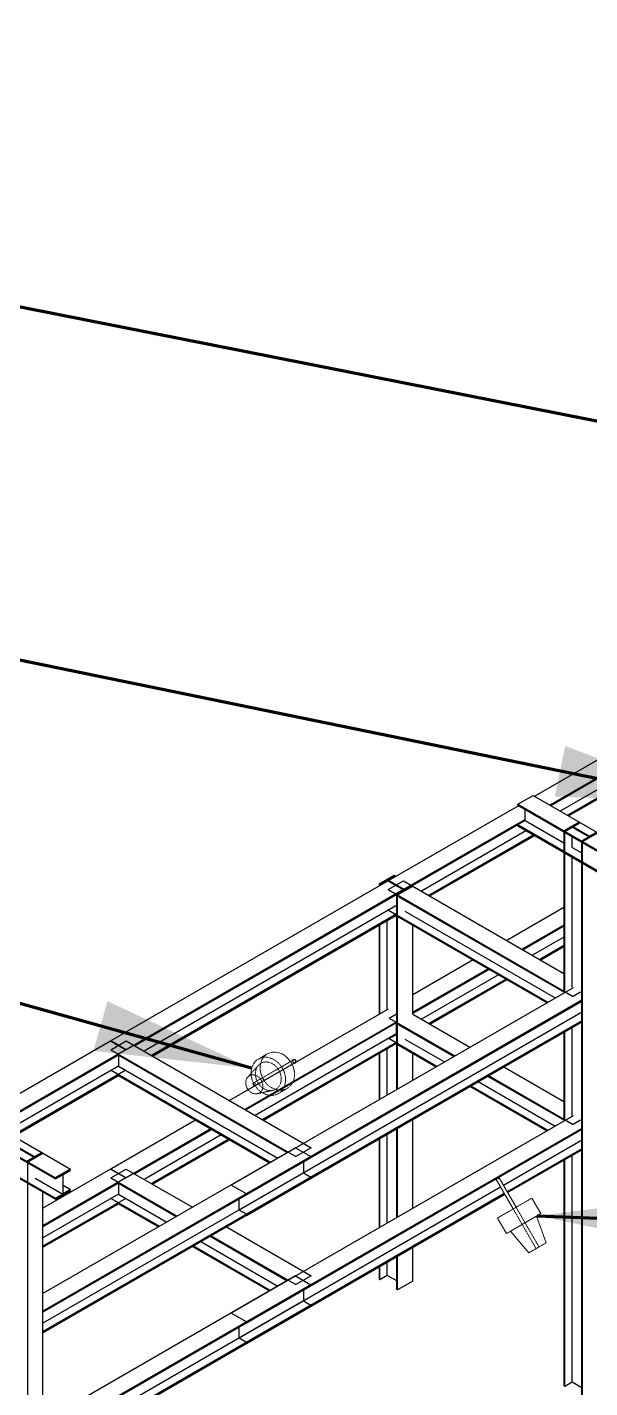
# Model space of a CAD drawing. Header units: inches. Extents: x 19 to 689223, y 34 to 210034.
# Drawn here: x 529412 to 540164, y 39339 to 65355 of the extents above; entities that cross this region are included whole.
import ezdxf

# ---------------------------------------------------------------- set-up
doc = ezdxf.new("R2010")
doc.units = ezdxf.units.IN
doc.header["$MEASUREMENT"] = 0
doc.linetypes.add('LIGHTINGLAYOUTPROGRESSUNIT-EMBED 3_DWG$0$HIDDEN2', pattern=[0.1875, 0.125, -0.0625])
doc.layers.add('_Auto', color=7, linetype='Continuous')
doc.layers.add('LIGHTINGLAYOUTPROGRESSUNIT-EMBED 3_DWG$0$DwgTemplate', color=7, linetype='Continuous')
doc.layers.add('Pipe Rack Lighting', color=1, linetype='Continuous', lineweight=5)
doc.styles.get("Standard").update_dxf_attribs({"font": 'arial.ttf'})
doc.dimstyles.new('ANSI_L', dxfattribs={"dimtxt": 0.18, "dimasz": 0.18, "dimexe": 0.18, "dimexo": 0.0625, "dimgap": 0.09, "dimtad": 0, "dimtih": 1, "dimtoh": 1, "dimdec": 4, "dimzin": 0, "dimdsep": 46, "dimtxsty": 'Standard', "dimcen": 0.09, "dimadec": 0, "dimazin": 0, "dimtfac": 1, "dimtdec": 4, "dimtofl": 0, "dimtmove": 0, "dimatfit": 3, "dimfxl": 1, "dimtolj": 1, "dimtzin": 0, "dimarcsym": 0})

msp = doc.modelspace()

# ---------------------------------------------------------------- linework, layer by layer
at = {"layer": 'LIGHTINGLAYOUTPROGRESSUNIT-EMBED 3_DWG$0$DwgTemplate', "color": 9, "linetype": 'Continuous'}
for p, q in [((541611.7666, 52092.0821), (539111.5457, 50648.5789)), ((541903.6249, 51923.5776), (539403.4041, 50480.0744)), ((541763.1962, 51821.762), (539421.3646, 50469.7049)), ((541763.1962, 51614.2422), (539601.0819, 50365.945)), ((541903.6249, 51533.1657), (539741.5107, 50284.8684)), ((539759.4712, 50274.4989), (541763.1962, 51431.3501)), ((538788.8399, 50497.8842), (539080.6982, 50666.3887)), ((538788.8399, 50497.8842), (540556.6068, 49477.2635)), ((538788.8399, 50477.1452), (538788.8399, 50497.8842)), ((538788.8399, 50477.1452), (540556.6068, 49456.5245)), ((539080.6982, 50666.3887), (540848.4651, 49645.768)), ((538801.7269, 50469.7049), (536313.9661, 49033.3956)), ((538929.2686, 50188.5489), (538929.2686, 50396.0686)), ((538929.2686, 50206.3322), (536605.8245, 48864.8911)), ((538788.8399, 50104.5166), (536769.7141, 48938.7738)), ((538953.1565, 49991.8651), (536949.4315, 48835.0139)), ((538788.8399, 50107.4723), (538929.2686, 50188.5489)), ((538788.8399, 50086.7333), (538788.8399, 50107.4723)), ((538788.8399, 50107.4723), (540556.6068, 49086.8516)), ((538788.8399, 50086.7333), (540556.6068, 49066.1126)), ((538929.2686, 50188.5489), (539671.4665, 49760.0408)), ((539963.3248, 50156.804), (539671.4665, 49988.2995)), ((539671.4665, 49988.2995), (539671.4665, 46889.3664)), ((539671.4665, 49988.2995), (539689.427, 49977.93)), ((539689.427, 49977.93), (539829.8557, 50059.0066)), ((539689.427, 46899.7359), (539689.427, 49977.93)), ((539829.8557, 50059.0066), (540150.0019, 49874.1701)), ((539840.8565, 50065.3579), (539981.2853, 50146.4345)), ((540161.0027, 49880.5215), (539840.8565, 50065.3579)), ((539981.2853, 50146.4345), (539963.3248, 50156.804)), ((540301.4314, 49961.5981), (540161.0027, 49880.5215)), ((539093.5852, 49910.7885), (537089.8603, 48753.9374)), ((537107.8208, 48743.5678), (539111.5457, 49900.419)), ((539829.8557, 49668.5947), (539829.8557, 49876.1144)), ((540150.0019, 49874.1701), (540009.5731, 49793.0936)), ((540009.5731, 39178.638), (540009.5731, 49793.0936)), ((540009.5731, 49793.0936), (540027.5336, 49782.7241)), ((540027.5336, 49782.7241), (540319.3919, 49951.2285)), ((540027.5336, 39168.2685), (540027.5336, 49782.7241)), ((539829.8557, 49668.5947), (540009.5731, 49564.8348)), ((539829.8557, 46997.1444), (539829.8557, 49485.7025)), ((536313.9661, 49033.3956), (531010.6653, 45971.5334)), ((536427.7909, 49136.1833), (536135.9326, 48967.6788)), ((536135.9326, 48967.6788), (536153.8931, 48957.3093)), ((536135.9326, 48967.6788), (536135.9326, 48930.6078)), ((536153.8931, 48957.3093), (536294.3218, 49038.3859)), ((536153.8931, 48940.9773), (536153.8931, 48957.3093)), ((536294.3218, 49022.0539), (536294.3218, 49038.3859)), ((536294.3218, 49038.3859), (536614.468, 48853.5494)), ((536305.3226, 49044.7372), (536445.7514, 49125.8138)), ((536625.4688, 48859.9007), (536305.3226, 49044.7372)), ((536313.9661, 49033.3956), (536605.8245, 48864.8911)), ((536313.9661, 48864.8911), (536605.8245, 49033.3956)), ((536605.8245, 48864.8911), (536313.9661, 49033.3956)), ((536445.7514, 49125.8138), (536427.7909, 49136.1833)), ((536445.7514, 49109.4818), (536445.7514, 49125.8138)), ((536491.9997, 48762.1033), (536783.858, 48930.6078)), ((536605.8245, 49033.3956), (539671.4665, 47263.4463)), ((536765.8975, 48940.9773), (536625.4688, 48859.9007)), ((536783.858, 48930.6078), (536765.8975, 48940.9773)), ((536605.8245, 48864.8911), (531302.5236, 45803.0289)), ((536459.8953, 48759.8998), (531466.4133, 45876.9116)), ((536313.9661, 48864.8911), (539849.5, 46823.6496)), ((536459.8953, 48759.8998), (539685.6104, 46897.5324)), ((536614.468, 48853.5494), (536474.0392, 48772.4728)), ((536474.0392, 45043.3309), (536474.0392, 48772.4728)), ((536474.0392, 48772.4728), (536491.9997, 48762.1033)), ((536491.9997, 45053.7004), (536491.9997, 48762.1033)), ((536459.8953, 48552.3801), (531646.1307, 45773.1518)), ((536474.0392, 48398.3929), (531786.5594, 45692.0752)), ((536319.4665, 48471.3035), (539365.4642, 46712.6959)), ((536459.8953, 48552.3801), (536474.0392, 48544.2141)), ((536632.4285, 48452.768), (539505.893, 46793.7725)), ((539671.4665, 48522.3595), (538581.2156, 47892.9029)), ((531804.5199, 45681.7057), (536459.8953, 48369.4879)), ((536135.9326, 48182.4479), (536135.9326, 46481.1181)), ((536153.8931, 46491.4876), (536153.8931, 48192.8174)), ((536294.3218, 46572.5642), (536294.3218, 48273.894)), ((536459.8953, 48369.4879), (539347.5037, 46702.3264)), ((536783.858, 46481.1181), (536783.858, 48182.4479)), ((539671.4665, 48185.3506), (538873.074, 47724.3984)), ((539671.4665, 48164.6116), (538891.0345, 47714.0289)), ((539671.4665, 47957.0918), (539070.7519, 47610.2691)), ((539671.4665, 47794.9386), (539211.1806, 47529.1925)), ((539229.1411, 47518.823), (539671.4665, 47774.1996)), ((537933.2902, 47518.823), (536783.858, 46855.198)), ((538225.1485, 47350.3185), (536783.858, 46518.1891)), ((538243.109, 47339.949), (536783.858, 46497.4501)), ((538422.8264, 47236.1891), (536949.4315, 46385.5242)), ((538563.2551, 47155.1125), (537089.8603, 46304.4476)), ((537107.8208, 46294.0781), (538581.2156, 47144.743)), ((539843.9996, 46988.9784), (533308.6713, 43215.8049)), ((539989.9288, 46904.7262), (539849.5, 46823.6496)), ((536308.4657, 46580.7301), (533277.9148, 44831.0407)), ((540009.5731, 46747.5634), (533600.5296, 43047.3004)), ((540009.5731, 46726.8244), (533600.5296, 43026.5614)), ((539995.4292, 46511.1386), (533460.1008, 42737.965)), ((536474.0392, 46339.3151), (533569.7731, 44662.5363)), ((536459.8953, 46310.4101), (533587.7336, 44652.1668)), ((540009.5731, 46357.1514), (533600.5296, 42656.8885)), ((533600.5296, 42636.1494), (540009.5731, 46336.4124)), ((536330.6698, 46405.7575), (536471.0985, 46486.8341)), ((536330.6698, 46405.7575), (537582.2505, 45683.157)), ((536459.8953, 46310.4101), (537564.29, 45672.7875)), ((536783.858, 46481.1181), (537874.1089, 45851.6615)), ((536459.8953, 46102.8903), (533767.451, 44548.4069)), ((536330.6698, 46015.3456), (536471.0985, 46096.4221)), ((536471.0985, 46096.4221), (536471.0985, 46303.9419)), ((536471.0985, 46096.4221), (536474.0392, 46094.7243)), ((539671.4665, 46141.2065), (539671.4665, 44439.8766)), ((539689.427, 44450.2461), (539689.427, 46151.576)), ((539829.8557, 44547.6547), (539829.8557, 46232.6526)), ((531005.1649, 45968.3577), (528504.944, 44524.8545)), ((531297.0232, 45799.8532), (528796.8023, 44356.35)), ((531005.1649, 45968.3577), (531297.0232, 45799.8532)), ((531010.6653, 45971.5334), (531010.6653, 45965.1821)), ((531302.5236, 45803.0289), (531010.6653, 45971.5334)), ((531010.6653, 45803.0289), (531302.5236, 45971.5334)), ((531010.6653, 45803.0289), (534546.1992, 43761.7874)), ((531302.5236, 45971.5334), (534838.0575, 43930.2919)), ((536474.0392, 45948.9032), (533907.8798, 44467.3303)), ((533925.8403, 44456.9608), (536459.8953, 45919.9982)), ((536294.3218, 44939.571), (536294.3218, 45824.4043)), ((536330.6698, 46015.3456), (537244.1439, 45487.951)), ((536459.8953, 45919.9982), (537226.1834, 45477.5815)), ((536632.4285, 46003.2783), (537384.5726, 45569.0276)), ((531156.5944, 45698.0376), (528814.7628, 44345.9805)), ((531156.5944, 45698.0376), (531156.5944, 45490.5179)), ((531156.5944, 45698.0376), (534382.3095, 43835.6702)), ((536135.9326, 45732.9582), (536135.9326, 44848.1249)), ((536153.8931, 44858.4944), (536153.8931, 45743.3277)), ((536783.858, 45222.2049), (536783.858, 45732.9582)), ((531156.5944, 45490.5179), (528994.4802, 44242.2207)), ((531297.0232, 45409.4413), (529134.909, 44161.1441)), ((529152.8695, 44150.7746), (531156.5944, 45307.6257)), ((531016.1657, 45409.4413), (534062.1634, 43650.8337)), ((531156.5944, 45490.5179), (531297.0232, 45409.4413)), ((531156.5944, 45490.5179), (534202.5921, 43731.9103)), ((531156.5944, 45307.6257), (534044.2029, 43640.4642)), ((538212.2155, 45298.7075), (539685.6104, 44448.0426)), ((538230.176, 45309.077), (539849.5, 44374.1599)), ((538522.0343, 45477.5815), (539671.4665, 44813.9566)), ((537874.1089, 45103.5016), (539347.5037, 44252.8367)), ((537892.0694, 45113.8711), (539365.4642, 44263.2062)), ((538032.4981, 45194.9477), (539505.893, 44344.2827)), ((528474.0965, 44542.6644), (530241.8634, 43522.0436)), ((539843.9996, 44539.4887), (533308.6713, 40766.3151)), ((528182.2382, 44374.1599), (529950.0051, 43353.5392)), ((528182.2382, 44353.4209), (529950.0051, 43332.8001)), ((532629.9893, 44456.9608), (531010.6653, 43522.0436)), ((532921.8476, 44288.4563), (531302.5236, 43353.5392)), ((532939.8081, 44278.0868), (531466.4133, 43427.4219)), ((540009.5731, 44298.0736), (533600.5296, 40597.8106)), ((540009.5731, 44277.3346), (533600.5296, 40577.0716)), ((536474.0392, 42593.8411), (536474.0392, 44295.171)), ((536491.9997, 42604.2106), (536491.9997, 44305.5405)), ((536783.858, 42772.7151), (536783.858, 44474.045)), ((539989.9288, 44455.2365), (539849.5, 44374.1599)), ((528182.2382, 43983.748), (529950.0051, 42963.1272)), ((533119.5255, 44174.3269), (531646.1307, 43323.662)), ((533259.9543, 44093.2504), (531786.5594, 43242.5854)), ((531804.5199, 43232.2159), (533277.9148, 44082.8808)), ((536135.9326, 44099.965), (536135.9326, 42398.6352)), ((536153.8931, 42409.0047), (536153.8931, 44110.3345)), ((536294.3218, 42490.0813), (536294.3218, 44191.4111)), ((539995.4292, 44061.6489), (538515.3504, 43207.125)), ((528182.2382, 43963.0089), (529950.0051, 42942.3882)), ((529223.254, 43935.2822), (529543.4001, 43750.4458)), ((529554.401, 43756.7971), (529234.2548, 43941.6336)), ((529543.4001, 43750.4458), (529402.9714, 43669.3692)), ((529420.9319, 43658.9997), (529712.7902, 43827.5042)), ((529694.8297, 43837.8737), (529554.401, 43756.7971)), ((529712.7902, 43827.5042), (529694.8297, 43837.8737)), ((534540.6988, 43927.1163), (529712.7902, 41139.722)), ((534832.5571, 43758.6118), (529712.7902, 40802.713)), ((534832.5571, 43737.8728), (529712.7902, 40781.974)), ((534540.6988, 43927.1163), (534832.5571, 43758.6118)), ((534838.0575, 43930.2919), (534546.1992, 43761.7874)), ((534832.5571, 43758.6118), (534832.5571, 43737.8728)), ((540009.5731, 43907.6617), (538585.5648, 43085.5101)), ((538594.5451, 43069.9559), (540009.5731, 43886.9227)), ((539829.8557, 39444.5511), (539829.8557, 43783.1628)), ((529402.9714, 43669.3692), (529420.9319, 43658.9997)), ((529420.9319, 33044.5442), (529420.9319, 43658.9997)), ((531005.1649, 43518.868), (529712.7902, 42772.7151)), ((534692.1283, 43449.2764), (529712.7902, 40574.4542)), ((530241.8634, 43522.0436), (529950.0051, 43353.5392)), ((530101.4347, 43420.228), (530241.8634, 43501.3046)), ((530241.8634, 43501.3046), (530241.8634, 43522.0436)), ((531005.1649, 43518.868), (531297.0232, 43350.3635)), ((531010.6653, 43353.5392), (531302.5236, 43522.0436)), ((531010.6653, 43522.0436), (531010.6653, 43515.6923)), ((531302.5236, 43353.5392), (531010.6653, 43522.0436)), ((531302.5236, 43522.0436), (532570.808, 42789.7993)), ((534692.1283, 43656.7962), (534692.1283, 43449.2764)), ((534692.1283, 43449.2764), (534832.5571, 43368.1999)), ((539671.4665, 43691.7167), (539671.4665, 39373.844)), ((539689.427, 39363.4745), (539689.427, 43702.0862)), ((529561.3607, 43349.6644), (530090.4339, 43044.2038)), ((534832.5571, 43368.1999), (529712.7902, 40412.3011)), ((531297.0232, 43350.3635), (529712.7902, 42435.7062)), ((529712.7902, 40391.5621), (534832.5571, 43347.4608)), ((531156.5944, 43248.5479), (529712.7902, 42414.9671)), ((529950.0051, 43332.8001), (530090.4339, 43413.8767)), ((529950.0051, 43353.5392), (529950.0051, 43332.8001)), ((530090.4339, 43413.8767), (530090.4339, 43044.2038)), ((530101.4347, 43050.5551), (530101.4347, 43420.228)), ((530101.4347, 43212.7083), (530241.8634, 43131.6317)), ((531010.6653, 43353.5392), (532278.9497, 42621.2948)), ((531156.5944, 43248.5479), (532260.9892, 42610.9253)), ((531156.5944, 43248.5479), (531156.5944, 43041.0281)), ((533600.5296, 43047.3004), (533308.6713, 43215.8049)), ((534832.5571, 43368.1999), (534832.5571, 43347.4608)), ((529712.7902, 38041.192), (529712.7902, 43079.3443)), ((531156.5944, 43041.0281), (529712.7902, 42207.4474)), ((531297.0232, 42959.9516), (529712.7902, 42045.2942)), ((529950.0051, 42942.3882), (530241.8634, 43110.8927)), ((530090.4339, 43044.2038), (529950.0051, 42963.1272)), ((529950.0051, 42963.1272), (529950.0051, 42942.3882)), ((530241.8634, 43131.6317), (530101.4347, 43050.5551)), ((530241.8634, 43110.8927), (530241.8634, 43131.6317)), ((531016.1657, 42959.9516), (531940.843, 42426.0889)), ((531156.5944, 43041.0281), (532081.2718, 42507.1654)), ((531156.5944, 43041.0281), (531297.0232, 42959.9516)), ((538460.3578, 43175.375), (533460.1008, 40288.4753)), ((533460.1008, 42737.965), (533460.1008, 42945.4848)), ((538530.5722, 43053.7601), (533600.5296, 40207.3987)), ((533600.5296, 43026.5614), (533600.5296, 43047.3004)), ((533600.5296, 40186.6597), (538539.5525, 43038.2059)), ((529712.7902, 42024.5552), (531156.5944, 42858.136)), ((531156.5944, 42858.136), (531922.8825, 42415.7193)), ((533600.5296, 42656.8885), (533460.1008, 42737.965)), ((533218.7335, 42415.7193), (534838.0575, 41480.8022)), ((533600.5296, 42636.1494), (533600.5296, 42656.8885)), ((532908.9146, 42236.8454), (534382.3095, 41386.1804)), ((532926.8752, 42247.2149), (534546.1992, 41312.2977)), ((532570.808, 42041.6394), (534044.2029, 41190.9745)), ((532588.7685, 42052.0089), (534062.1634, 41201.344)), ((532729.1973, 42133.0855), (534202.5921, 41282.4206)), ((536783.858, 41378.0144), (536783.858, 42024.5552)), ((536135.9326, 41650.4753), (536135.9326, 41415.0854)), ((536153.8931, 41404.7159), (536153.8931, 41660.8448)), ((536294.3218, 41485.7925), (536294.3218, 41741.9214)), ((536474.0392, 41219.8795), (536474.0392, 41845.6812)), ((536491.9997, 41209.51), (536491.9997, 41856.0507)), ((534540.6988, 41477.6265), (529712.7902, 38690.2322)), ((534540.6988, 41477.6265), (534832.5571, 41309.122)), ((534838.0575, 41480.8022), (534546.1992, 41312.2977)), ((536153.8931, 41404.7159), (536135.9326, 41415.0854)), ((536294.3218, 41485.7925), (536153.8931, 41404.7159)), ((536474.0392, 41382.0326), (536294.3218, 41485.7925)), ((536783.858, 41378.0144), (536491.9997, 41209.51)), ((534832.5571, 41309.122), (529712.7902, 38353.2233)), ((534832.5571, 41288.383), (529712.7902, 38332.4842)), ((534692.1283, 41207.3064), (534692.1283, 40999.7867)), ((534832.5571, 41309.122), (534832.5571, 41288.383)), ((536491.9997, 41209.51), (536474.0392, 41219.8795)), ((534692.1283, 40999.7867), (529712.7902, 38124.9645)), ((534832.5571, 40918.7101), (529746.73, 37982.4065)), ((529755.7103, 37966.8522), (534832.5571, 40897.9711)), ((534692.1283, 40999.7867), (534832.5571, 40918.7101)), ((534832.5571, 40918.7101), (534832.5571, 40897.9711)), ((533600.5296, 40597.8106), (533308.6713, 40766.3151)), ((533600.5296, 40577.0716), (533600.5296, 40597.8106)), ((533460.1008, 40288.4753), (533460.1008, 40495.995)), ((533600.5296, 40207.3987), (533460.1008, 40288.4753)), ((533600.5296, 40186.6597), (533600.5296, 40207.3987)), ((539689.427, 39363.4745), (539671.4665, 39373.844)), ((539829.8557, 39444.5511), (539689.427, 39363.4745)), ((540009.5731, 39340.7912), (539829.8557, 39444.5511))]:
    msp.add_line(p, q, dxfattribs=at)
at = {"layer": 'Pipe Rack Lighting', "linetype": 'Continuous'}
for p, q in [((533829.5517, 45625.089), (534001.0017, 45724.0757)), ((534175.6267, 45421.6163), (534499.4767, 45608.5912)), ((533627.1711, 45281.1442), (533690.1811, 45350.4563)), ((538370.0686, 43315.8856), (538438.8093, 43355.5731)), ((538370.0686, 43315.8856), (538438.8093, 43355.5731)), ((538700.7926, 42758.9297), (538376.9426, 43319.8543)), ((538755.7853, 42790.6797), (538431.9353, 43351.6043)), ((539058.2446, 42965.3047), (538458.8813, 42619.2621)), ((539229.6946, 42668.3446), (539058.2446, 42965.3047)), ((539229.6946, 42668.3446), (538630.3313, 42322.302)), ((538458.8813, 42619.2621), (538398.3333, 42584.3047)), ((538569.7833, 42287.3446), (538398.3333, 42584.3047)), ((539331.4168, 42111.1566), (539147.2057, 42620.7196)), ((538630.3313, 42322.302), (538569.7833, 42287.3446)), ((539001.4611, 41920.6566), (538652.2722, 42334.9696)), ((539031.7351, 41938.1353), (539001.4611, 41920.6566)), ((539331.4168, 42111.1566), (539031.7351, 41938.1353))]:
    msp.add_line(p, q, dxfattribs=at)
at = {"layer": 'Pipe Rack Lighting', "linetype": 'LIGHTINGLAYOUTPROGRESSUNIT-EMBED 3_DWG$0$HIDDEN2'}
for p, q in [((534207.3767, 45366.6237), (534531.2267, 45553.5986)), ((533690.1811, 45350.4563), (533830.7809, 45505.1186)), ((533737.4767, 45168.6503), (534175.6267, 45421.6163)), ((533769.2267, 45113.6577), (534207.3767, 45366.6237)), ((533903.0275, 44981.7956), (534107.2688, 45026.2274)), ((534210.5517, 44965.1777), (534382.0017, 45064.1644)), ((533811.4964, 44961.8834), (533903.0275, 44981.7956)), ((538432.5022, 43351.9317), (538370.0686, 43315.8856)), ((538432.5022, 43351.9317), (538370.0686, 43315.8856)), ((538431.9353, 43351.6043), (538376.9426, 43319.8543)), ((538438.8093, 43355.5731), (538432.5022, 43351.9317)), ((538438.8093, 43355.5731), (538432.5022, 43351.9317)), ((538398.3333, 42584.3047), (539058.2446, 42965.3047)), ((538569.7833, 42287.3446), (539229.6946, 42668.3446)), ((539138.9426, 42000.0316), (538700.7926, 42758.9297)), ((539193.9353, 42031.7816), (538755.7853, 42790.6797)), ((539147.2057, 42620.7196), (538652.2722, 42334.9696)), ((539001.4611, 41920.6566), (539331.4168, 42111.1566)), ((539193.9353, 42031.7816), (539138.9426, 42000.0316))]:
    msp.add_line(p, q, dxfattribs=at)
at = {"layer": 'Pipe Rack Lighting', "linetype": 'Continuous'}
for centre, major_axis, start_param, end_param in [((534191.5017, 45394.12), (-190.5, 329.9557), 4.795819067, 7.935035008), ((534020.0517, 45295.1333), (-190.5, 329.9557), 0, 1.6518497008), ((534515.3517, 45581.0949), (-19.8437, 34.3704), 4.7123889804, 8.7442818667), ((534515.3517, 45581.0949), (-19.8437, 34.3704), 4.7123889804, 8.7442818667), ((534515.3517, 45581.0949), (15.875, -27.4963), 1.5707963268, 6.0441881012), ((534515.3517, 45581.0949), (15.875, -27.4963), 0.2389972059, 1.5707963268), ((534515.3517, 45581.0949), (19.8437, -34.3704), 0.6804960941, 1.5707963268), ((534515.3517, 45581.0949), (19.8437, -34.3704), 0.6804960941, 1.5707963268), ((533753.3517, 45141.154), (-95.25, 164.9778), 0.2553025216, 1.7334417792)]:
    msp.add_ellipse(centre, major_axis=major_axis, ratio=0.8164965809, start_param=start_param, end_param=end_param, dxfattribs=at)
at = {"layer": 'Pipe Rack Lighting', "linetype": 'LIGHTINGLAYOUTPROGRESSUNIT-EMBED 3_DWG$0$HIDDEN2'}
for centre, major_axis in [((534020.0517, 45295.1333), (142.875, -247.4668)), ((533753.3517, 45141.154), (15.875, -27.4963))]:
    msp.add_ellipse(centre, major_axis=major_axis, ratio=0.8164965809, dxfattribs=at)
for centre, major_axis, start_param, end_param in [((534020.0517, 45295.1333), (-190.5, 329.9557), 4.7123889804, 6.2831853072), ((534191.5017, 45394.12), (190.5, -329.9557), 1.5707963268, 1.6542264134), ((534191.5017, 45394.12), (190.5, -329.9557), 1.4873662402, 1.5707963268), ((534515.3517, 45581.0949), (19.8437, -34.3704), 5.6026892131, 6.9636814013), ((534515.3517, 45581.0949), (19.8437, -34.3704), 5.6026892131, 6.9636814013), ((534515.3517, 45581.0949), (15.875, -27.4963), 6.0441881012, 6.5221825131), ((533753.3517, 45141.154), (-95.25, 164.9778), 4.7123889804, 6.5384878288), ((534191.5017, 45394.12), (190.5, -329.9557), 4.7934423544, 7.7705515474), ((534020.0517, 45295.1333), (190.5, -329.9557), 0, 1.5707963268), ((533753.3517, 45141.154), (95.25, -164.9778), 4.8750344328, 6.0278827856), ((534020.0517, 45295.1333), (190.5, -329.9557), 4.7934423544, 6.2831853072), ((533753.3517, 45141.154), (95.25, -164.9778), 6.0278827856, 7.853981634)]:
    msp.add_ellipse(centre, major_axis=major_axis, ratio=0.8164965809, start_param=start_param, end_param=end_param, dxfattribs=at)

# ---------------------------------------------------------------- leaders
at = {"layer": '_Auto', "color": 136, "linetype": 'Continuous'}
for points in [[(566040.6235, 64053.4288), (520457.766, 67839.4184), (508551.516, 67839.4184)], [(551372.5654, 55624.964), (520457.766, 61750.0022), (508551.516, 61750.0022)], [(542534.1891, 50524.5988), (520457.766, 55065.7669), (508551.516, 55065.7669)], [(533700.8724, 45447.6132), (520457.766, 49152.1621), (508551.516, 49152.1621)], [(539157.1824, 42626.4796), (596721.8965, 40440.7582)]]:
    msp.add_leader(points, dimstyle='ANSI_L', override={"dimscale": 1, "dimtxt": 3.175, "dimasz": 3000, "dimgap": 1.5875, "dimtad": 0, "dimlwd": 65535}, dxfattribs=at)

doc.saveas('drawing.dxf')
